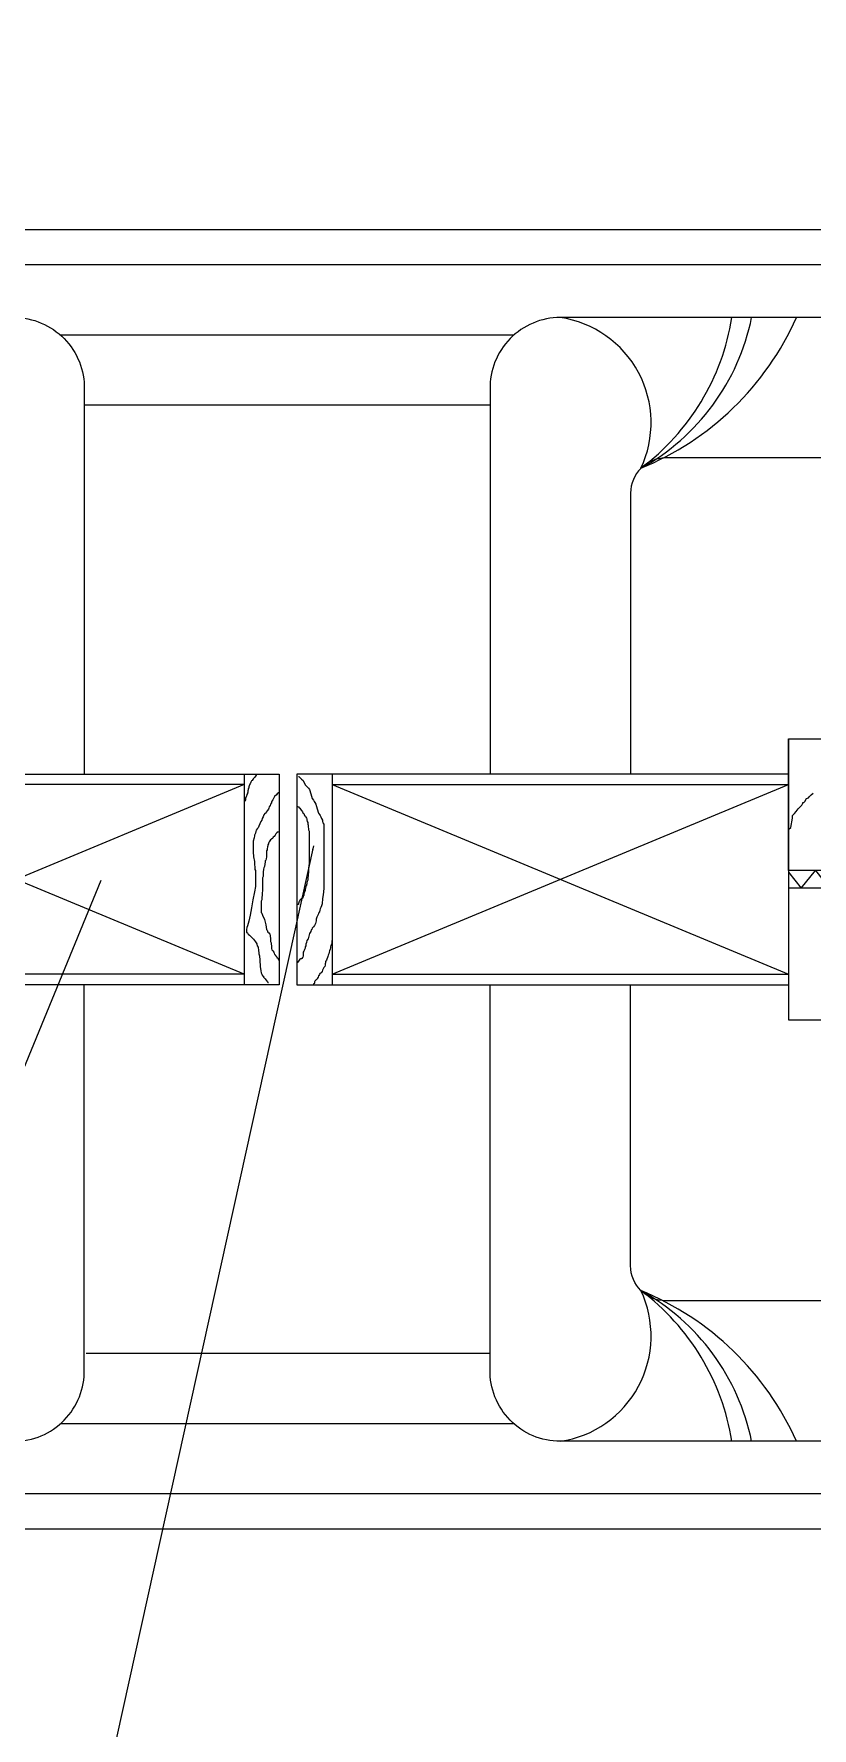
# Model space of a CAD drawing. Header units: metres. Extents: x 0 to 5399, y 0 to 6892.
# Drawn here: x 687 to 1130, y 1400 to 2365 of the extents above; entities that cross this region are included whole.
import ezdxf

# ---------------------------------------------------------------- set-up
doc = ezdxf.new("R2010")
doc.units = ezdxf.units.M
for name, color, linetype in [('3', 3, 'Continuous'), ('4', 4, 'Continuous'), ('7', 7, 'Continuous'), ('BH', 3, 'Continuous'), ('TEXT', 3, 'Continuous')]:
    doc.layers.add(name, color=color, linetype=linetype)
doc.dimstyles.get("Standard").update_dxf_attribs({"dimtxt": 2.5, "dimasz": 2.5, "dimexe": 1.25, "dimexo": 0.625, "dimtad": 1, "dimcen": 2.5, "dimazin": 3, "dimtfac": 1, "dimtmove": 0, "dimatfit": 3})

msp = doc.modelspace()

# ---------------------------------------------------------------- linework, layer by layer
at = {"layer": '3'}
for p, q in [((2794.94, 2233.21), (256.01, 2233.21)), ((960.48, 2193.21), (702.32, 2193.21)), ((811.53, 1939.53), (811.02, 1939.27)), ((811.79, 1940.03), (811.53, 1939.53)), ((812.04, 1940.29), (811.79, 1940.03)), ((812.55, 1941.05), (812.04, 1940.54)), ((812.04, 1940.54), (812.04, 1940.29)), ((812.81, 1941.31), (812.55, 1941.05)), ((813.32, 1942.07), (812.81, 1941.31)), ((813.83, 1942.58), (813.32, 1942.07)), ((814.08, 1942.58), (813.83, 1942.58)), ((837.77, 1941.82), (838.02, 1941.82)), ((838.02, 1941.82), (838.79, 1941.05)), ((838.79, 1941.05), (839.55, 1940.29)), ((839.55, 1940.29), (840.57, 1939.53)), ((840.57, 1939.53), (841.59, 1936.98)), ((806.94, 1829.21), (546.94, 1937.21)), ((806.94, 1937.21), (546.94, 1829.21)), ((807.97, 1930.11), (807.71, 1929.6)), ((808.22, 1930.62), (807.97, 1930.36)), ((807.97, 1930.36), (807.97, 1930.11)), ((808.48, 1931.13), (808.22, 1930.87)), ((808.22, 1930.87), (808.22, 1930.62)), ((808.73, 1932.14), (808.48, 1931.63)), ((808.48, 1931.63), (808.48, 1931.13)), ((808.99, 1932.91), (808.73, 1932.4)), ((808.73, 1932.4), (808.73, 1932.14)), ((809.24, 1934.18), (808.99, 1933.67)), ((808.99, 1933.67), (808.99, 1932.91)), ((809.5, 1935.2), (809.24, 1934.94)), ((809.24, 1934.94), (809.24, 1934.18)), ((809.75, 1936.47), (809.5, 1935.96)), ((809.5, 1935.96), (809.5, 1935.2)), ((810.01, 1936.98), (809.75, 1936.47)), ((810.26, 1937.49), (810.01, 1937.23)), ((810.01, 1937.23), (810.01, 1936.98)), ((810.52, 1938), (810.26, 1937.74)), ((810.26, 1937.74), (810.26, 1937.49)), ((810.77, 1938.51), (810.52, 1938)), ((811.02, 1939.27), (810.77, 1938.51)), ((824.27, 1930.36), (823.76, 1929.6)), ((825.29, 1931.38), (824.27, 1930.36)), ((825.8, 1931.89), (825.29, 1931.38)), ((826.31, 1932.4), (825.8, 1931.89)), ((826.31, 1932.91), (826.31, 1932.4)), ((841.59, 1936.98), (842.61, 1936.22)), ((842.61, 1936.22), (843.63, 1935.2)), ((843.63, 1935.2), (844.14, 1934.43)), ((844.14, 1934.43), (844.9, 1931.89)), ((844.9, 1931.89), (845.67, 1929.34)), ((856.94, 1937.21), (1116.94, 1829.21)), ((856.94, 1829.21), (1116.94, 1937.21)), ((1128.22, 1929.75), (1128.75, 1930.28)), ((1128.75, 1930.28), (1129.81, 1931.34)), ((1129.81, 1931.34), (1130.86, 1932.39)), ((807.46, 1928.32), (807.46, 1927.82)), ((807.71, 1928.32), (807.46, 1928.32)), ((807.71, 1929.6), (807.71, 1928.32)), ((818.67, 1920.69), (818.16, 1919.92)), ((819.18, 1920.94), (818.67, 1920.69)), ((819.43, 1921.45), (819.18, 1920.94)), ((819.94, 1922.22), (819.43, 1921.45)), ((820.7, 1923.23), (819.94, 1922.22)), ((820.96, 1923.74), (820.7, 1923.23)), ((821.21, 1924.51), (820.96, 1923.74)), ((821.72, 1925.27), (821.21, 1924.51)), ((821.98, 1926.03), (821.72, 1925.27)), ((822.49, 1926.8), (821.98, 1926.03)), ((822.74, 1927.82), (822.49, 1927.31)), ((822.49, 1927.31), (822.49, 1926.8)), ((823.25, 1928.58), (822.74, 1927.82)), ((823.76, 1929.6), (823.25, 1928.58)), ((837.01, 1924.76), (837.26, 1924.76)), ((837.26, 1924.76), (837.77, 1924.51)), ((837.77, 1924.51), (838.28, 1924)), ((838.28, 1924), (838.53, 1923.74)), ((838.53, 1923.74), (839.04, 1923.23)), ((839.04, 1923.23), (839.3, 1922.72)), ((839.3, 1922.72), (839.81, 1922.22)), ((839.81, 1922.22), (840.06, 1921.71)), ((840.06, 1921.71), (840.32, 1921.2)), ((840.32, 1921.2), (840.83, 1920.69)), ((840.83, 1920.69), (841.08, 1920.18)), ((841.08, 1920.18), (841.34, 1919.67)), ((845.67, 1929.34), (846.43, 1928.32)), ((846.43, 1928.32), (846.69, 1927.56)), ((846.69, 1927.56), (847.19, 1927.05)), ((847.19, 1927.05), (847.7, 1926.03)), ((847.7, 1926.03), (848.47, 1923.49)), ((848.47, 1923.49), (849.23, 1920.94)), ((849.23, 1920.94), (849.74, 1920.18)), ((849.74, 1920.18), (850.25, 1919.67)), ((1119.23, 1919.69), (1119.75, 1920.22)), ((1119.75, 1920.22), (1120.28, 1920.75)), ((1120.28, 1920.75), (1121.34, 1921.81)), ((1121.34, 1921.81), (1122.4, 1923.4)), ((1122.4, 1923.4), (1124.52, 1925.51)), ((1124.52, 1925.51), (1125.05, 1926.57)), ((1125.05, 1927.1), (1125.57, 1927.1)), ((1125.05, 1926.57), (1125.05, 1927.1)), ((1125.57, 1927.1), (1126.1, 1927.63)), ((1126.1, 1927.63), (1127.16, 1929.22)), ((1127.16, 1929.22), (1128.22, 1929.75)), ((813.57, 1910.51), (813.32, 1909.49)), ((813.83, 1911.27), (813.57, 1910.51)), ((814.34, 1912.03), (813.83, 1911.27)), ((814.85, 1912.54), (814.34, 1912.03)), ((815.35, 1913.56), (814.85, 1912.54)), ((816.37, 1916.11), (815.35, 1913.56)), ((816.88, 1916.87), (816.37, 1916.11)), ((817.14, 1917.89), (816.88, 1916.87)), ((817.65, 1918.91), (817.14, 1917.89)), ((818.16, 1919.92), (817.65, 1918.91)), ((826.31, 1910.51), (826.31, 1910.25)), ((841.34, 1919.67), (841.85, 1919.16)), ((841.85, 1919.16), (842.1, 1918.65)), ((842.1, 1918.65), (842.35, 1918.14)), ((842.35, 1918.14), (842.61, 1917.63)), ((842.61, 1917.63), (842.61, 1917.12)), ((842.61, 1917.12), (842.86, 1916.11)), ((842.86, 1916.11), (843.12, 1915.6)), ((843.12, 1915.6), (843.12, 1914.58)), ((843.12, 1914.58), (843.37, 1914.07)), ((843.37, 1914.07), (843.37, 1913.05)), ((843.37, 1913.05), (843.63, 1912.29)), ((843.63, 1912.29), (843.63, 1911.52)), ((843.63, 1911.52), (843.88, 1910.76)), ((843.88, 1910.76), (843.88, 1892.18)), ((850.25, 1919.67), (850.51, 1918.91)), ((850.51, 1918.91), (851.02, 1917.89)), ((851.02, 1917.89), (851.52, 1916.87)), ((851.52, 1916.87), (851.52, 1916.11)), ((851.52, 1916.11), (851.78, 1915.34)), ((851.78, 1915.34), (852.29, 1914.58)), ((852.29, 1914.58), (852.29, 1878.43)), ((1117.11, 1911.75), (1118.17, 1912.81)), ((1117.11, 1911.22), (1117.11, 1911.75)), ((1118.17, 1912.81), (1119.23, 1918.1)), ((1119.23, 1918.1), (1119.23, 1919.69)), ((812.55, 1906.94), (812.04, 1904.91)), ((812.04, 1904.91), (812.04, 1898.03)), ((812.81, 1907.96), (812.55, 1906.94)), ((813.32, 1909.49), (812.81, 1908.47)), ((812.81, 1908.47), (812.81, 1907.96)), ((820.19, 1901.6), (819.94, 1900.83)), ((819.94, 1900.83), (819.94, 1900.07)), ((820.45, 1902.36), (820.19, 1901.85)), ((820.19, 1901.85), (820.19, 1901.6)), ((820.7, 1903.38), (820.45, 1902.87)), ((820.45, 1902.87), (820.45, 1902.36)), ((820.96, 1904.14), (820.7, 1903.89)), ((820.7, 1903.89), (820.7, 1903.38)), ((821.21, 1904.65), (820.96, 1904.14)), ((821.98, 1905.67), (821.21, 1904.65)), ((822.49, 1906.18), (821.98, 1905.67)), ((823.25, 1906.69), (822.49, 1906.18)), ((823.51, 1907.2), (823.25, 1906.69)), ((824.02, 1907.71), (823.51, 1907.2)), ((824.52, 1908.47), (824.02, 1907.71)), ((825.03, 1909.23), (824.52, 1908.47)), ((825.54, 1909.74), (825.03, 1909.23)), ((826.31, 1910.25), (825.54, 1909.74)), ((812.04, 1898.03), (812.3, 1897.01)), ((812.3, 1897.01), (812.3, 1896)), ((812.3, 1896), (812.81, 1893.45)), ((812.81, 1893.45), (812.81, 1892.43)), ((812.81, 1892.43), (813.06, 1889.38)), ((818.92, 1893.2), (818.41, 1890.65)), ((819.18, 1894.21), (818.92, 1893.7)), ((818.92, 1893.7), (818.92, 1893.2)), ((819.43, 1894.98), (819.18, 1894.21)), ((819.68, 1896), (819.43, 1894.98)), ((819.94, 1900.07), (819.68, 1899.56)), ((819.68, 1899.56), (819.68, 1896)), ((843.88, 1892.18), (843.63, 1889.63)), ((813.06, 1889.38), (813.06, 1888.87)), ((813.06, 1888.87), (813.32, 1888.36)), ((813.32, 1888.36), (813.32, 1879.19)), ((817.65, 1884.79), (817.39, 1884.03)), ((817.39, 1884.03), (817.39, 1877.41)), ((817.9, 1888.36), (817.65, 1887.85)), ((817.65, 1887.85), (817.65, 1884.79)), ((818.16, 1889.89), (817.9, 1889.12)), ((817.9, 1889.12), (817.9, 1888.36)), ((818.41, 1890.65), (818.16, 1889.89)), ((842.86, 1881.99), (842.61, 1881.23)), ((843.12, 1882.76), (842.86, 1881.99)), ((843.37, 1885.05), (843.12, 1884.29)), ((843.12, 1884.29), (843.12, 1882.76)), ((843.63, 1887.09), (843.37, 1886.07)), ((843.37, 1886.07), (843.37, 1885.05)), ((843.63, 1889.63), (843.63, 1887.09)), ((812.81, 1876.14), (811.79, 1871.56)), ((813.32, 1879.19), (812.81, 1876.14)), ((817.14, 1874.87), (816.88, 1872.32)), ((816.88, 1872.32), (816.88, 1871.56)), ((817.39, 1877.41), (817.14, 1874.87)), ((839.3, 1872.07), (839.3, 1871.81)), ((839.55, 1872.07), (839.3, 1872.07)), ((839.55, 1872.32), (839.55, 1872.07)), ((840.06, 1872.32), (839.55, 1872.32)), ((840.06, 1872.83), (840.06, 1872.32)), ((840.32, 1872.83), (840.06, 1872.83)), ((840.57, 1873.08), (840.32, 1872.83)), ((840.83, 1874.1), (840.57, 1873.85)), ((840.57, 1873.85), (840.57, 1873.08)), ((841.08, 1875.38), (840.83, 1875.12)), ((840.83, 1875.12), (840.83, 1874.1)), ((841.59, 1876.9), (841.08, 1875.88)), ((841.08, 1875.88), (841.08, 1875.38)), ((841.85, 1878.18), (841.59, 1877.41)), ((841.59, 1877.41), (841.59, 1876.9)), ((842.1, 1878.94), (841.85, 1878.18)), ((842.35, 1879.7), (842.1, 1879.45)), ((842.1, 1879.45), (842.1, 1878.94)), ((842.61, 1880.72), (842.35, 1880.21)), ((842.35, 1880.21), (842.35, 1879.7)), ((842.61, 1881.23), (842.61, 1880.72)), ((851.52, 1872.32), (851.27, 1869.27)), ((851.78, 1873.34), (851.52, 1872.32)), ((852.03, 1875.88), (851.78, 1873.34)), ((852.29, 1878.43), (852.03, 1875.88)), ((810.26, 1862.9), (809.5, 1859.34)), ((811.02, 1866.98), (810.26, 1862.9)), ((811.79, 1871.56), (811.02, 1866.98)), ((816.88, 1871.56), (816.63, 1870.79)), ((816.63, 1870.79), (816.63, 1864.43)), ((816.63, 1864.43), (816.88, 1863.92)), ((816.88, 1863.92), (817.39, 1862.9)), ((817.39, 1862.9), (818.41, 1860.36)), ((837.77, 1869.01), (837.52, 1869.01)), ((837.77, 1869.78), (837.77, 1869.01)), ((838.02, 1869.78), (837.77, 1869.78)), ((838.28, 1870.54), (838.02, 1870.28)), ((838.02, 1870.28), (838.02, 1869.78)), ((838.53, 1871.05), (838.28, 1870.79)), ((838.28, 1870.79), (838.28, 1870.54)), ((838.79, 1871.56), (838.53, 1871.3)), ((838.53, 1871.3), (838.53, 1871.05)), ((838.79, 1871.81), (838.79, 1871.56)), ((839.3, 1871.81), (838.79, 1871.81)), ((848.72, 1862.39), (848.21, 1861.63)), ((848.98, 1863.16), (848.72, 1862.39)), ((849.23, 1863.92), (848.98, 1863.16)), ((849.74, 1864.68), (849.23, 1863.92)), ((850, 1865.7), (849.74, 1864.68)), ((850.25, 1866.47), (850, 1865.7)), ((850.51, 1867.23), (850.25, 1866.47)), ((851.02, 1868.25), (850.51, 1867.23)), ((851.27, 1869.27), (851.02, 1868.25)), ((808.48, 1855.77), (808.22, 1854.76)), ((808.22, 1854.76), (808.22, 1852.97)), ((808.22, 1852.97), (808.73, 1852.72)), ((808.73, 1856.79), (808.48, 1855.77)), ((809.5, 1859.34), (808.73, 1856.79)), ((808.73, 1852.72), (809.24, 1851.96)), ((818.41, 1860.36), (819.18, 1857.3)), ((819.18, 1857.3), (819.68, 1854.76)), ((819.68, 1854.76), (819.94, 1854.25)), ((819.94, 1854.25), (820.45, 1853.23)), ((820.45, 1853.23), (820.96, 1852.72)), ((820.96, 1852.72), (821.47, 1851.96)), ((844.9, 1853.48), (844.14, 1852.47)), ((845.16, 1854.5), (844.9, 1853.48)), ((845.41, 1854.76), (845.16, 1854.5)), ((845.67, 1855.52), (845.41, 1854.76)), ((846.43, 1856.28), (845.67, 1855.52)), ((846.94, 1857.05), (846.43, 1856.28)), ((847.45, 1858.07), (846.94, 1857.05)), ((847.7, 1858.83), (847.45, 1858.07)), ((847.96, 1859.59), (847.7, 1858.83)), ((848.21, 1861.63), (847.96, 1860.61)), ((847.96, 1860.61), (847.96, 1859.59)), ((809.24, 1851.96), (810.01, 1851.45)), ((810.01, 1851.45), (810.77, 1850.68)), ((810.77, 1850.68), (811.53, 1849.92)), ((811.53, 1849.92), (812.3, 1849.16)), ((812.3, 1849.16), (812.81, 1848.39)), ((812.81, 1848.39), (813.32, 1847.63)), ((813.32, 1847.63), (813.83, 1847.12)), ((813.83, 1847.12), (814.08, 1846.61)), ((814.08, 1846.61), (814.08, 1846.1)), ((814.08, 1846.1), (814.34, 1845.85)), ((814.34, 1845.85), (814.34, 1845.34)), ((814.34, 1845.34), (814.85, 1844.57)), ((814.85, 1844.57), (814.85, 1844.06)), ((814.85, 1844.06), (815.1, 1843.3)), ((815.1, 1843.3), (815.1, 1842.54)), ((821.47, 1851.96), (821.72, 1851.19)), ((821.72, 1851.19), (821.72, 1850.68)), ((821.72, 1850.68), (821.98, 1849.66)), ((821.98, 1849.66), (821.98, 1847.88)), ((821.98, 1847.88), (822.23, 1847.12)), ((822.23, 1847.12), (822.23, 1846.36)), ((822.23, 1846.36), (822.49, 1845.34)), ((822.49, 1845.34), (822.49, 1843.81)), ((822.49, 1843.81), (822.74, 1843.05)), ((822.74, 1843.05), (823.25, 1842.54)), ((841.34, 1843.3), (841.08, 1842.79)), ((841.59, 1844.06), (841.34, 1843.3)), ((842.1, 1845.34), (841.59, 1844.83)), ((841.59, 1844.83), (841.59, 1844.06)), ((842.35, 1847.37), (842.1, 1846.36)), ((842.1, 1846.36), (842.1, 1845.34)), ((842.61, 1848.39), (842.35, 1847.37)), ((843.37, 1849.41), (842.61, 1848.39)), ((844.14, 1852.47), (843.37, 1849.41)), ((855.86, 1843.56), (855.6, 1842.54)), ((856.11, 1844.32), (855.86, 1843.56)), ((856.36, 1845.59), (856.11, 1844.83)), ((856.11, 1844.83), (856.11, 1844.32)), ((856.87, 1846.61), (856.36, 1845.59)), ((856.87, 1848.39), (856.87, 1846.61)), ((815.1, 1842.54), (815.35, 1841.52)), ((815.35, 1841.52), (815.35, 1840.76)), ((815.35, 1840.76), (815.61, 1839.74)), ((815.61, 1839.74), (815.86, 1837.19)), ((815.86, 1837.19), (816.12, 1833.63)), ((816.12, 1833.63), (816.37, 1831.08)), ((823.25, 1842.54), (823.76, 1841.77)), ((823.76, 1841.77), (824.02, 1841.26)), ((824.02, 1841.26), (824.27, 1840.5)), ((824.27, 1840.5), (824.52, 1840.25)), ((824.52, 1840.25), (824.52, 1839.99)), ((824.52, 1839.99), (824.78, 1839.99)), ((824.78, 1839.99), (825.03, 1839.74)), ((825.03, 1839.74), (825.03, 1839.48)), ((825.03, 1839.48), (825.29, 1839.23)), ((825.29, 1839.23), (825.54, 1838.97)), ((825.54, 1838.97), (825.54, 1838.46)), ((825.54, 1838.46), (826.05, 1838.46)), ((826.05, 1838.46), (826.56, 1837.45)), ((826.56, 1837.45), (826.82, 1837.45)), ((837.52, 1836.17), (837.01, 1835.66)), ((837.77, 1836.68), (837.52, 1836.17)), ((838.28, 1837.19), (837.77, 1836.68)), ((838.53, 1837.7), (838.28, 1837.19)), ((839.04, 1837.96), (838.53, 1837.7)), ((839.55, 1837.96), (839.04, 1837.96)), ((839.81, 1838.21), (839.55, 1837.96)), ((840.06, 1838.72), (839.81, 1838.21)), ((840.32, 1838.97), (840.06, 1838.72)), ((840.57, 1839.74), (840.32, 1838.97)), ((840.83, 1842.28), (840.57, 1841.77)), ((840.57, 1841.77), (840.57, 1839.74)), ((841.08, 1842.79), (840.83, 1842.28)), ((852.8, 1833.63), (852.29, 1833.12)), ((853.05, 1834.39), (852.8, 1833.63)), ((853.31, 1835.66), (853.05, 1835.15)), ((853.05, 1835.15), (853.05, 1834.39)), ((853.82, 1837.19), (853.31, 1836.43)), ((853.31, 1836.43), (853.31, 1835.66)), ((854.07, 1837.7), (853.82, 1837.19)), ((854.33, 1838.72), (854.07, 1837.7)), ((854.58, 1839.23), (854.33, 1838.72)), ((854.84, 1839.99), (854.58, 1839.23)), ((855.09, 1840.76), (854.84, 1839.99)), ((855.35, 1841.77), (855.09, 1840.76)), ((855.6, 1842.54), (855.35, 1841.77)), ((816.37, 1831.08), (816.63, 1830.06)), ((816.63, 1830.06), (816.88, 1829.3)), ((816.88, 1829.3), (817.39, 1828.28)), ((817.39, 1828.28), (817.9, 1828.03)), ((817.9, 1828.03), (817.9, 1827.52)), ((817.9, 1827.52), (818.16, 1827.26)), ((818.16, 1827.26), (818.41, 1827.01)), ((818.41, 1827.01), (818.92, 1826.5)), ((818.92, 1826.5), (819.18, 1825.99)), ((819.18, 1825.99), (820.19, 1824.97)), ((820.19, 1824.97), (820.45, 1824.46)), ((820.45, 1824.46), (820.7, 1824.46)), ((846.43, 1823.7), (846.43, 1823.44)), ((846.69, 1823.7), (846.43, 1823.7)), ((846.94, 1824.21), (846.69, 1823.95)), ((846.69, 1823.95), (846.69, 1823.7)), ((847.19, 1825.23), (846.94, 1824.97)), ((846.94, 1824.97), (846.94, 1824.21)), ((847.7, 1825.74), (847.19, 1825.23)), ((848.21, 1826.25), (847.7, 1825.74)), ((848.72, 1827.01), (848.21, 1826.25)), ((848.98, 1827.52), (848.72, 1827.01)), ((849.23, 1828.28), (848.98, 1827.52)), ((849.49, 1828.54), (849.23, 1828.28)), ((849.74, 1829.05), (849.49, 1828.54)), ((850, 1829.55), (849.74, 1829.05)), ((850.76, 1830.06), (850, 1829.55)), ((851.27, 1830.83), (850.76, 1830.06)), ((851.52, 1831.59), (851.27, 1830.83)), ((852.29, 1833.12), (851.52, 1831.59)), ((846.18, 1823.44), (846.18, 1822.94)), ((846.43, 1823.44), (846.18, 1823.44)), ((960.48, 1573.21), (702.32, 1573.21)), ((2776.94, 1533.21), (373.87, 1533.21))]:
    msp.add_line(p, q, dxfattribs=at)
at = {"layer": '4'}
for points in [[(675.86, 2203.21, -0.42), (715.86, 2162.35), (715.86, 1943.21)], [(986.94, 2203.21, 0.42), (946.94, 2162.35), (946.94, 1943.21)], [(2396.94, 1943.21), (2396.94, 2123.21, 0.41), (2316.94, 2203.21), (1546.94, 2203.21), (986.94, 2203.21)], [(2316.94, 1963.21), (2316.94, 2103.21, 0.41), (2296.94, 2123.21), (1546.94, 2123.21), (1046.94, 2123.21, 0.41), (1026.94, 2103.21), (1026.94, 1943.21)], [(675.86, 1563.21, 0.42), (715.86, 1604.06), (715.86, 1823.21)], [(986.94, 1563.21, -0.42), (946.94, 1604.06), (946.94, 1823.21)], [(2396.94, 1823.21), (2396.94, 1643.21, -0.41), (2316.94, 1563.21), (1546.94, 1563.21), (986.94, 1563.21)], [(2316.94, 1803.21), (2316.94, 1663.21, -0.41), (2296.94, 1643.21), (1546.94, 1643.21), (1046.94, 1643.21, -0.41), (1026.94, 1663.21), (1026.94, 1823.21)]]:
    msp.add_lwpolyline(points, format="xyb", dxfattribs=at)
for points in [[(1176.94, 1888.21), (1116.94, 1888.21), (1116.94, 1963.21), (1136.94, 1963.21), (1176.94, 1923.21)], [(1176.94, 1878.21), (1116.94, 1878.21), (1116.94, 1803.21), (1136.94, 1803.21), (1176.94, 1843.21)]]:
    msp.add_lwpolyline(points, close=True, dxfattribs=at)
for points in [[(546.94, 1943.21), (826.94, 1943.21), (826.94, 1823.21), (546.94, 1823.21)], [(1116.94, 1943.21), (836.94, 1943.21), (836.94, 1823.21), (1116.94, 1823.21)]]:
    msp.add_lwpolyline(points, dxfattribs=at)
at = {"layer": '7'}
for p, q in [((2894.94, 2253.21), (252.64, 2253.21)), ((946.94, 2153.21), (715.86, 2153.21)), ((1116.94, 1963.21), (1116.94, 1803.21)), ((806.94, 1943.21), (806.94, 1823.21)), ((856.94, 1943.21), (856.94, 1823.21)), ((806.94, 1937.21), (546.94, 1937.21)), ((856.94, 1937.21), (1116.94, 1937.21)), ((2356.94, 1888.21), (1116.94, 1888.21)), ((2356.94, 1878.21), (1116.94, 1878.21)), ((806.94, 1829.21), (546.94, 1829.21)), ((856.94, 1829.21), (1116.94, 1829.21)), ((946.94, 1613.21), (716.94, 1613.21)), ((2876.94, 1513.21), (377.24, 1513.21))]:
    msp.add_line(p, q, dxfattribs=at)
at = {"layer": 'BH'}
msp.add_lwpolyline([(1116.94, 1887.28), (1124.19, 1878.21), (1132.19, 1888.21), (1140.19, 1878.21), (1148.19, 1888.21), (1156.19, 1878.21), (1164.19, 1888.21), (1172.19, 1878.21), (1180.19, 1888.21)], dxfattribs=at)
at = {"layer": 'TEXT'}
for centre, radius, start, end in [((978.13, 2143.33), 60.52, 334.58, 81.64), ((970.06, 2270.8), 165.78, 292.23, 335.94), ((971.22, 2228.74), 127.28, 298.93, 348.43), ((952.9, 2224.23), 133.45, 306.78, 350.93), ((978.13, 1623.08), 60.52, 278.36, 25.42), ((970.06, 1495.61), 165.78, 24.06, 67.77), ((971.22, 1537.67), 127.28, 11.57, 61.07), ((952.9, 1542.18), 133.45, 9.07, 53.22)]:
    msp.add_arc(centre, radius, start, end, dxfattribs=at)

# ---------------------------------------------------------------- leaders
for points in [[(538.48, 2166.09), (905, 2697.34)], [(846.35, 1902.29), (604.35, 805.93)], [(725.29, 1882.61), (379.42, 1041.89)]]:
    msp.add_leader(points, dimstyle='Standard', dxfattribs=at)

doc.saveas('drawing.dxf')
